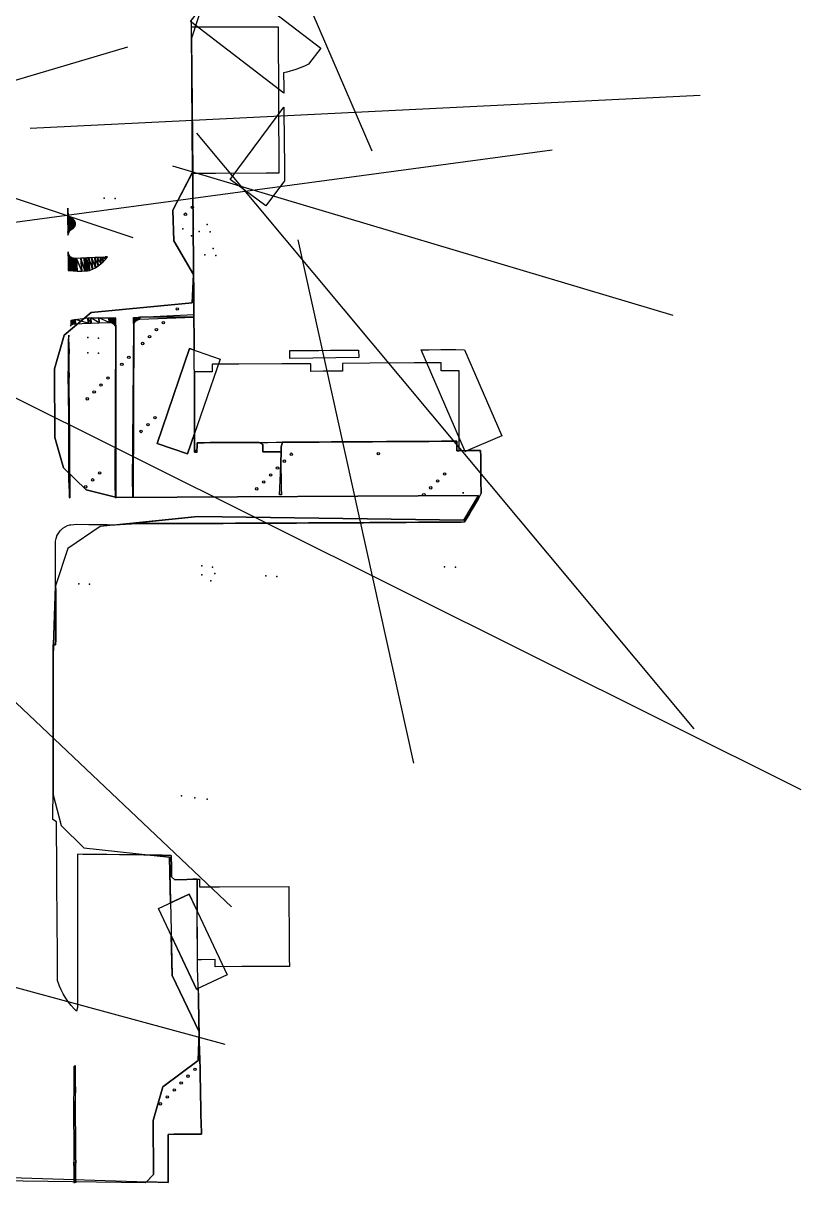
# Model space of a CAD drawing. Header units: metres. Extents: x 4 to 261, y 19 to 641.
# Drawn here: x 129.5 to 256.6, y 18.5 to 208.2 of the extents above; entities that cross this region are included whole.
import ezdxf

# ---------------------------------------------------------------- set-up
doc = ezdxf.new("R2010")
doc.units = ezdxf.units.M
for name, color, linetype in [('BOUNDARY', 7, 'Continuous'), ('BUILDING', 7, 'Continuous'), ('ELECTR_CABLE', 7, 'Continuous'), ('ELECTR_CABLE_COMM', 7, 'Continuous'), ('HEAT', 7, 'Continuous'), ('OVERHEAD_POWER_LINE', 7, 'Continuous'), ('ROAD', 7, 'Continuous'), ('SIDEWALK_PATH', 7, 'Continuous'), ('TREE', 7, 'Continuous'), ('WATER_PIPELINE', 7, 'Continuous')]:
    doc.layers.add(name, color=color, linetype=linetype)

# ---------------------------------------------------------------- blocks, each defined once
blk = doc.blocks.new('СПИРЕЯ_СЕРАЯ')
blk.add_circle((0, 0), 0.2)
blk = doc.blocks.new('МИСКАНТУС_КИТАЙСКИЙ')
blk.add_circle((0, 0), 0.2)
blk = doc.blocks.new('ДЕРЕН_FLAVIRAMEA')
blk.add_circle((0, 0), 0.2)
blk = doc.blocks.new('ДЕРЕН_SIBIRICA')
blk.add_circle((0, 0), 0.2)

msp = doc.modelspace()

# ---------------------------------------------------------------- linework, layer by layer
at = {"layer": 'BOUNDARY'}
msp.add_lwpolyline([(117.2, 19.69), (153.21, 18.57), (153.21, 20.42), (153.21, 21.42), (153.21, 23.42), (153.21, 24.41), (153.21, 26.41), (154.12, 26.49), (156.11, 26.49), (157.11, 26.49), (158.65, 26.47), (158.65, 26.47), (158.63, 26.95), (158.6, 27.95), (158.56, 29.93), (158.54, 30.93), (158.5, 32.94), (158.47, 33.92), (158.42, 35.92), (158.41, 36.92), (158.36, 38.91), (158.33, 39.91), (158.29, 41.91), (158.27, 42.91), (158.23, 44.9), (158.2, 45.9), (158.16, 47.9), (158.14, 48.9), (158.1, 50.88), (158.07, 51.88), (158.02, 53.88), (158.01, 54.87), (158.01, 55), (158.01, 55), (157.99, 56.87), (157.98, 57.87), (157.98, 59.87), (157.96, 60.86), (157.95, 62.86), (157.95, 63.86), (157.93, 65.84), (157.93, 66.85), (157.92, 68.19), (157.92, 68.19), (157.26, 68.17), (156.26, 68.14), (154.27, 68.08), (153.77, 68.56), (153.74, 70.56), (153.72, 71.56), (153.71, 72.09), (153.71, 72.09), (152.24, 72.1), (151.24, 72.12), (149.24, 72.13), (148.24, 72.15), (146.25, 72.18), (145.25, 72.18), (143.25, 72.21), (142.25, 72.22), (140.27, 72.24), (139.27, 72.25), (138.39, 72.27), (138.39, 72.27), (138.39, 71.15), (138.39, 70.14), (138.39, 68.16), (138.39, 67.16), (138.39, 65.16), (138.39, 64.16), (138.39, 62.17), (138.4, 61.17), (138.4, 59.17), (138.4, 58.17), (138.4, 56.18), (138.4, 55.18), (138.4, 53.18), (138.4, 52.18), (138.4, 50.2), (138.4, 49.2), (138.4, 47.2), (138.24, 46.58), (137.86, 46.96), (137.86, 46.96), (137.34, 47.52), (137.34, 47.52), (136.91, 48.08), (136.36, 48.9), (136.04, 49.42), (136.04, 49.42), (135.7, 50.11), (135.7, 50.11), (135.44, 50.67), (135.13, 51.61), (135.12, 53.62), (135.12, 54.6), (135.1, 56.6), (135.09, 57.6), (135.07, 59.6), (135.07, 60.59), (135.06, 62.59), (135.04, 63.59), (135.03, 65.59), (135.03, 66.58), (135.01, 68.58), (135, 69.58), (134.98, 71.58), (134.98, 72.56), (134.97, 74.56), (134.95, 75.57), (134.94, 77.55), (134.37, 77.98), (134.37, 79.98), (134.38, 80.99), (134.38, 82.97), (134.38, 83.97), (134.38, 85.97), (134.38, 86.97), (134.38, 88.96), (134.38, 89.96), (134.38, 91.96), (134.38, 92.96), (134.38, 94.95), (134.38, 95.95), (134.38, 97.95), (134.38, 98.95), (134.38, 100.93), (134.38, 101.93), (134.38, 103.94), (134.38, 104.94), (134.4, 106.53), (134.4, 106.53), (134.79, 106.52), (134.86, 107.43), (134.85, 109.43), (134.85, 110.43), (134.83, 112.42), (134.83, 113.42), (134.82, 115.42), (134.8, 116.42), (134.8, 118.4), (134.79, 119.4), (134.77, 121.41), (134.77, 122.41), (134.77, 123.09), (134.77, 123.09), (134.79, 123.51), (134.79, 123.51), (134.88, 123.91), (134.88, 123.91), (135.01, 124.32), (135.01, 124.32), (135.03, 124.36), (135.56, 125.2), (135.7, 125.33), (135.7, 125.33), (136.01, 125.62), (136.01, 125.62), (136.36, 125.84), (136.36, 125.84), (136.73, 126.02), (136.73, 126.02), (137.12, 126.15), (137.12, 126.15), (137.27, 126.18), (138.25, 126.26), (140.25, 126.23), (141.25, 126.23), (143.24, 126.2), (144.24, 126.18), (144.54, 126.18), (144.54, 126.18), (146.24, 126.29), (147.23, 126.33), (147.29, 126.35), (147.29, 126.35), (149.23, 126.35), (150.23, 126.35), (152.21, 126.35), (153.21, 126.36), (155.21, 126.36), (156.21, 126.36), (158.2, 126.38), (159.2, 126.38), (161.2, 126.39), (162.2, 126.39), (164.19, 126.41), (165.19, 126.41), (167.19, 126.42), (168.19, 126.42), (170.18, 126.44), (171.18, 126.44), (173.18, 126.45), (174.18, 126.45), (176.16, 126.47), (177.16, 126.47), (179.16, 126.48), (180.16, 126.48), (182.15, 126.5), (183.15, 126.51), (185.15, 126.51), (186.15, 126.53), (188.14, 126.53), (189.14, 126.54), (191.14, 126.56), (192.14, 126.56), (194.13, 126.57), (195.13, 126.57), (197.13, 126.59), (198.13, 126.59), (200.11, 126.6), (201.11, 126.6), (201.65, 126.62), (201.65, 126.62), (202.4, 127.87), (202.91, 128.72), (203.92, 130.44), (204.35, 131.32), (204.34, 133.32), (204.32, 134.31), (204.31, 136.31), (204.31, 137.31), (204.29, 138.31), (204.29, 138.31), (203.31, 138.29), (202.31, 138.29), (200.8, 138.28), (200.8, 138.28), (200.38, 138.28), (200.38, 138.28), (200.38, 138.35), (200.38, 139.35), (200.38, 139.83), (200.38, 139.83), (198.87, 139.82), (197.87, 139.82), (195.87, 139.8), (194.87, 139.8), (192.89, 139.79), (191.89, 139.79), (189.89, 139.77), (188.88, 139.77), (186.9, 139.76), (185.9, 139.74), (183.9, 139.74), (182.9, 139.73), (180.91, 139.73), (179.91, 139.71), (177.91, 139.7), (176.91, 139.7), (174.92, 139.68), (173.92, 139.68), (171.92, 139.67), (171.7, 138.89), (171.7, 138.11), (171.7, 138.11), (170.49, 138.1), (169.5, 138.1), (168.68, 138.1), (168.68, 138.1), (168.68, 139.28), (168.06, 139.65), (166.05, 139.64), (165.05, 139.62), (163.07, 139.62), (162.07, 139.61), (160.07, 139.61), (159.07, 139.59), (157.95, 139.59), (157.95, 139.59), (157.95, 138.73), (157.63, 138.02), (157.53, 138.02), (157.53, 138.02), (157.51, 139.91), (157.51, 140.91), (157.51, 142.91), (157.51, 143.91), (157.51, 145.89), (157.5, 146.89), (157.5, 148.89), (157.5, 149.89), (157.5, 151.16), (157.5, 151.16), (157.48, 151.88), (157.48, 152.88), (157.47, 154.88), (157.45, 155.88), (157.44, 157.87), (157.42, 158.87), (157.41, 160.87), (157.41, 161.85), (157.38, 163.86), (157.38, 164.86), (157.36, 166.86), (157.35, 167.84), (157.33, 169.84), (157.32, 170.84), (157.3, 172.84), (157.3, 173.83), (157.29, 175.83), (157.27, 176.83), (157.26, 178.82), (157.24, 179.82), (157.23, 181.82), (157.23, 182.82), (157.2, 184.8), (157.2, 185.81), (157.18, 187.81), (157.17, 188.81), (157.15, 190.79), (157.14, 191.79), (157.13, 193.79), (157.13, 194.79), (157.11, 196.78), (157.1, 197.78), (157.08, 199.78), (157.07, 200.78), (157.05, 202.77), (157.04, 203.77), (157.02, 205.77), (157.02, 206.77), (157.01, 208.61)], dxfattribs=at)
at = {"layer": 'BUILDING'}
for points in [[(156.88, 208.52), (162.68, 216.04), (178.14, 204.12), (176.13, 201.52), (175.48, 201.18), (174.08, 200.62), (172.63, 200.2), (172.08, 200.1), (172.08, 200), (172.08, 199.89), (172.09, 197.95), (172.11, 197), (172.11, 196.89), (172.11, 196.78)], [(170.53, 207.59), (168.04, 207.59), (168.04, 207.59), (160.87, 207.58), (160.87, 207.58), (157.99, 207.56), (157.99, 207.56), (156.95, 207.56), (156.95, 207.56), (157.07, 191), (157.07, 191), (157.13, 183.67), (157.13, 183.67), (158.2, 183.67), (158.2, 183.67), (160.96, 183.68), (160.96, 183.68), (169.22, 183.73), (169.22, 183.73), (171.07, 183.73), (171.07, 183.73), (171.35, 183.73), (171.35, 183.73), (171.24, 207.59), (171.24, 207.59), (170.53, 207.59)], [(172.13, 194.48), (172.13, 193.85), (172.14, 191.96), (172.15, 191.02), (172.15, 190.91), (172.17, 188.97), (172.18, 188.03), (172.18, 187.92), (172.2, 185.92), (172.2, 185.81), (172.2, 184.92), (172.23, 183.04), (172.23, 182.82), (172.23, 182.45), (169.18, 178.33), (163.35, 182.65)], [(161.69, 153.28), (156.38, 137.76), (151.39, 139.46), (156.7, 154.99)], [(184.35, 153.51), (173.1, 153.36), (173.09, 154.68), (173.81, 154.68), (173.92, 154.68), (174.87, 154.68), (176.8, 154.7), (176.91, 154.7), (177.85, 154.7), (179.74, 154.71), (180.69, 154.72), (180.91, 154.73), (182.79, 154.73), (183.67, 154.74), (183.9, 154.74), (184.33, 154.74)], [(194.54, 154.8), (194.76, 154.8), (194.87, 154.8), (195.82, 154.8), (197.76, 154.82), (197.87, 154.82), (198.8, 154.82), (200.23, 154.83), (201.64, 154.77), (207.73, 140.74), (201.77, 138.15)], [(200.79, 148.33), (200.77, 151.37), (200.77, 151.37), (199.8, 151.37), (199.8, 151.37), (199.62, 151.37), (199.62, 151.37), (197.81, 151.36), (197.81, 151.36), (197.81, 152.31), (197.81, 152.31), (197.81, 152.64), (197.81, 152.64), (193.44, 152.63), (193.44, 152.63), (186.17, 152.58), (186.17, 152.58), (181.73, 152.57), (181.73, 152.57), (181.73, 152.25), (181.73, 152.25), (181.73, 151.28), (181.73, 151.28), (178.54, 151.27), (178.54, 151.27), (176.52, 151.25), (176.52, 151.25), (176.51, 152.51), (176.51, 152.51), (172.13, 152.48), (172.13, 152.48), (171.79, 152.48), (171.79, 152.48), (164.74, 152.43), (164.74, 152.43), (160.42, 152.42), (160.42, 152.42), (160.42, 151.84), (160.42, 151.84), (160.42, 151.18), (160.42, 151.18), (158.77, 151.16), (158.77, 151.16), (158.29, 151.16), (158.29, 151.16), (157.5, 151.16), (157.5, 151.16), (157.5, 146.18), (157.5, 146.18), (157.53, 138.02), (157.53, 138.02), (157.95, 138.02), (157.95, 138.02), (157.95, 139.59), (157.95, 139.59), (158.48, 139.59), (158.48, 139.59), (161.11, 139.61), (161.11, 139.61), (168.68, 139.65), (168.68, 139.65), (169.5, 139.65), (169.5, 139.65), (170.88, 139.67), (170.88, 139.67), (171.41, 139.67), (171.41, 139.67), (171.7, 139.67), (171.7, 139.67), (172.07, 139.67), (172.07, 139.67), (200.04, 139.83), (200.04, 139.83), (200.38, 139.83), (200.38, 139.83), (200.38, 138.28), (200.38, 138.28), (200.8, 138.28), (200.8, 138.28), (200.8, 143.07), (200.8, 143.07), (200.79, 148.33)], [(172.44, 53.91), (165.26, 53.88), (160.89, 53.85), (160.87, 54.23), (160.87, 55.03), (158.65, 55.02), (158.01, 55), (157.96, 61.83), (157.93, 65.49), (157.93, 66.68), (157.92, 68.19), (158.33, 68.19), (158.35, 66.93), (161.59, 66.95), (172.93, 67.01), (172.93, 66.85), (172.93, 65.9), (172.95, 63.97), (172.95, 63.86), (172.95, 62.91), (172.96, 61.03), (172.97, 60.1), (172.98, 59.87), (172.98, 57.98), (172.99, 57.09), (172.99, 56.99), (173.01, 55.12), (173.01, 55), (173.01, 54.98), (173.02, 54.17), (173.02, 53.92)], [(156.66, 65.76), (162.87, 52.54), (157.86, 50.18), (151.65, 63.4)]]:
    msp.add_lwpolyline(points, close=True, dxfattribs=at)
at = {"layer": 'ELECTR_CABLE'}
for p, q in [((186.53, 187.3), (132.51, 312.83)), ((35.56, 171.46), (146.61, 204.34)), ((153.89, 184.9), (235.7, 160.47))]:
    msp.add_line(p, q, dxfattribs=at)
at = {"layer": 'ELECTR_CABLE_COMM'}
for p, q in [((216, 187.47), (93.86, 171.02)), ((112.57, 54.7), (162.45, 41.21))]:
    msp.add_line(p, q, dxfattribs=at)
at = {"layer": 'GROUND'}
for points in [[(157.23, 181.82), (157.24, 179.82), (157.26, 178.82), (157.27, 176.83), (157.29, 175.83), (157.3, 173.83), (157.3, 172.84), (157.32, 170.84), (157.33, 169.84), (157.35, 167.84), (157.36, 166.86), (157.38, 164.86), (157.38, 163.86), (157.41, 161.85), (157.41, 160.87), (157.42, 158.87), (157.44, 157.87), (157.45, 155.88), (157.47, 154.88), (157.47, 154.73), (156.7, 154.99), (151.39, 139.46), (156.38, 137.76), (157.51, 141.07), (157.51, 140.91), (157.51, 139.91), (157.53, 138.02), (157.63, 138.02), (157.95, 138.02), (157.95, 138.73), (157.95, 139.59), (158.48, 139.59), (159.07, 139.59), (159.42, 139.6), (161.11, 139.61), (162.07, 139.61), (162.7, 139.62), (163.64, 139.62), (165.05, 139.62), (165.99, 139.64), (168.06, 139.65), (168.68, 139.28), (168.68, 138.1), (169.5, 138.1), (170.49, 138.1), (171.7, 138.11), (171.7, 138.89), (171.92, 139.67), (172.07, 139.67), (174.61, 139.68), (174.92, 139.68), (176.03, 139.69), (177.16, 139.7), (177.91, 139.7), (179.91, 139.71), (180.05, 139.71), (182.24, 139.73), (182.9, 139.73), (183.32, 139.73), (184.78, 139.74), (185.9, 139.74), (186.62, 139.75), (189.87, 139.77), (189.89, 139.77), (189.95, 139.77), (192.41, 139.79), (192.89, 139.79), (194.58, 139.8), (194.95, 139.8), (195.87, 139.8), (197.87, 139.82), (198.87, 139.82), (200.38, 139.83), (200.38, 139.35), (200.38, 138.35), (200.38, 138.28), (200.8, 138.28), (201.71, 138.29), (201.77, 138.15), (202.1, 138.29), (202.31, 138.29), (203.31, 138.29), (204.29, 138.31), (204.31, 137.31), (204.31, 136.31), (204.32, 134.31), (204.34, 133.32), (204.35, 131.32), (203.92, 130.44), (202.91, 128.72), (202.4, 127.87), (201.65, 126.62), (201.11, 126.6), (200.11, 126.6), (198.13, 126.59), (197.13, 126.59), (195.13, 126.57), (194.13, 126.57), (192.14, 126.56), (191.14, 126.56), (189.14, 126.54), (188.14, 126.53), (186.15, 126.53), (185.15, 126.51), (183.15, 126.51), (182.15, 126.5), (180.16, 126.48), (179.16, 126.48), (177.16, 126.47), (176.16, 126.47), (174.18, 126.45), (173.18, 126.45), (171.18, 126.44), (170.18, 126.44), (168.19, 126.42), (167.19, 126.42), (165.19, 126.41), (164.19, 126.41), (162.2, 126.39), (161.2, 126.39), (159.2, 126.38), (158.2, 126.38), (156.21, 126.36), (155.21, 126.36), (153.21, 126.36), (152.21, 126.35), (150.23, 126.35), (149.23, 126.35), (147.29, 126.35), (147.23, 126.33), (146.24, 126.29), (145.95, 126.27), (158.04, 127.51), (201.53, 126.91), (203.95, 130.94), (144.83, 130.62), (139.81, 131.88), (136.09, 135.48), (134.67, 140.46), (134.6, 151.7), (136.23, 157.21), (140.63, 160.91), (157.12, 162.46), (157.35, 167.1), (154.13, 172.62), (153.98, 177.65), (157.12, 183.74), (157.13, 183.67), (157.22, 183.67), (157.23, 182.82)], [(134.83, 113.42), (134.83, 112.42), (134.85, 110.43), (134.85, 109.43), (134.86, 107.43), (134.79, 106.52), (134.46, 106.53), (134.81, 116.12), (134.82, 115.42)], [(134.38, 85.97), (134.38, 83.97), (134.38, 82.97), (134.38, 81.98), (134.38, 82), (134.38, 88.54), (134.38, 86.97)], [(152.24, 72.1), (153.71, 72.09), (153.72, 71.56), (153.74, 70.56), (153.77, 68.56), (154.27, 68.08), (156.26, 68.14), (157.26, 68.17), (157.92, 68.19), (157.93, 66.68), (157.93, 65.84), (157.93, 65.49), (157.95, 63.66), (157.95, 63.02), (156.66, 65.76), (153.59, 64.31), (153.42, 71.78), (150.26, 72.12), (151.24, 72.12)], [(158.14, 48.9), (158.16, 47.9), (158.2, 45.9), (158.23, 44.9), (158.27, 42.91), (158.29, 41.91), (158.33, 39.91), (158.36, 38.91), (158.41, 36.92), (158.42, 35.92), (158.47, 33.92), (158.5, 32.94), (158.54, 30.93), (158.56, 29.93), (158.6, 27.95), (158.63, 26.95), (158.65, 26.47), (157.11, 26.49), (156.11, 26.49), (154.12, 26.49), (153.21, 26.41), (153.21, 24.41), (153.21, 23.42), (153.21, 21.42), (153.21, 20.42), (153.21, 18.57), (149.65, 18.68), (150.79, 19.86), (150.73, 28.71), (152.33, 34.2), (158.11, 38.54), (158.26, 43.24), (153.87, 52.42), (153.72, 59), (157.86, 50.18), (158.11, 50.3)]]:
    msp.add_lwpolyline(points, close=True, dxfattribs=at)
at = {"layer": 'HEAT'}
for p, q in [((130.62, 191.05), (240.17, 196.44)), ((63.96, 158.06), (163.55, 63.68)), ((124.28, 148.89), (256.63, 82.88))]:
    msp.add_line(p, q, dxfattribs=at)
at = {"layer": 'OVERHEAD_POWER_LINE'}
for p, q in [((147.46, 173.08), (96.81, 190.03)), ((174.4, 172.79), (193.32, 87.18))]:
    msp.add_line(p, q, dxfattribs=at)
at = {"layer": 'ROAD'}
msp.add_lwpolyline([(158.99, 211.79), (157.03, 205.76), (157.22, 183.92), (153.98, 177.65), (154.13, 172.62), (157.35, 167.1), (157.12, 162.46), (140.63, 160.91), (136.23, 157.21), (134.6, 151.7), (134.67, 140.46), (136.09, 135.48), (139.81, 131.88), (144.83, 130.62), (203.95, 130.94), (201.53, 126.91), (158.04, 127.51), (142.09, 125.87), (136.81, 122.26), (134.81, 116.2), (134.4, 104.79), (134.38, 82), (135.72, 76.97), (139.41, 73.3), (153.42, 71.78), (153.87, 52.42), (158.26, 43.24), (158.11, 38.54), (152.33, 34.2), (150.73, 28.71), (150.79, 19.86), (149.5, 18.52), (125.47, 18.85)], dxfattribs=at)
msp.add_lwpolyline([(201.43, 131.3), (201.43, 131.51), (201.44, 131.51)], close=True, dxfattribs=at)
at = {"layer": 'SIDEWALK_PATH'}
for points in [[(136.8, 177.97), (136.79, 177.97), (136.79, 177.97), (136.8, 177.59), (136.8, 177.59), (136.8, 177.97)], [(136.79, 177.97), (136.8, 177.59), (136.8, 177.59), (136.79, 177.62), (136.79, 177.62), (136.79, 177.97), (136.8, 177.59), (136.79, 177.62), (136.79, 177.62), (136.8, 177.28), (136.8, 177.28), (136.8, 177.59)], [(136.79, 177.62), (136.97, 174.04), (136.97, 174.04), (136.8, 176.7), (136.8, 176.7), (136.79, 177.62), (136.97, 174.04), (136.8, 176.7), (136.8, 176.7), (136.94, 173.98), (136.94, 173.98), (136.97, 174.04)], [(136.83, 177.09), (136.98, 174.05), (136.98, 174.05), (136.8, 177.28), (136.8, 177.28), (136.83, 177.09), (136.98, 174.05), (136.8, 177.28), (136.8, 177.28), (136.97, 174.04), (136.97, 174.04), (136.98, 174.05)], [(136.8, 176.7), (136.94, 173.98), (136.94, 173.98), (136.8, 175.64), (136.8, 175.64), (136.8, 176.7), (136.94, 173.98), (136.8, 175.64), (136.8, 175.64), (136.89, 173.89), (136.89, 173.89), (136.94, 173.98)], [(136.83, 177.07), (136.98, 174.07), (136.98, 174.07), (136.83, 177.09), (136.83, 177.09), (136.83, 177.07), (136.98, 174.07), (136.83, 177.09), (136.83, 177.09), (136.98, 174.05), (136.98, 174.05), (136.98, 174.07)], [(136.88, 176.91), (137.03, 174.11), (137.03, 174.11), (136.83, 177.07), (136.83, 177.07), (136.88, 176.91), (137.03, 174.11), (136.83, 177.07), (136.83, 177.07), (136.98, 174.07), (136.98, 174.07), (137.03, 174.11)], [(136.97, 176.73), (137.1, 174.22), (137.1, 174.22), (136.88, 176.91), (136.88, 176.91), (136.97, 176.73), (137.1, 174.22), (136.88, 176.91), (136.88, 176.91), (137.03, 174.11), (137.03, 174.11), (137.1, 174.22)], [(136.97, 176.73), (136.97, 176.73), (136.97, 176.73), (137.1, 174.22), (137.1, 174.22), (136.97, 176.73), (136.97, 176.73), (137.1, 174.22), (137.1, 174.22), (136.98, 176.73), (136.98, 176.73), (136.97, 176.73)], [(137.09, 176.58), (137.21, 174.32), (137.21, 174.32), (136.98, 176.73), (136.98, 176.73), (137.09, 176.58), (137.21, 174.32), (136.98, 176.73), (136.98, 176.73), (137.1, 174.22), (137.1, 174.22), (137.21, 174.32)], [(137.13, 176.53), (137.25, 174.35), (137.25, 174.35), (137.09, 176.58), (137.09, 176.58), (137.13, 176.53), (137.25, 174.35), (137.09, 176.58), (137.09, 176.58), (137.21, 174.32), (137.21, 174.32), (137.25, 174.35)], [(137.24, 176.44), (137.34, 174.41), (137.34, 174.41), (137.13, 176.53), (137.13, 176.53), (137.24, 176.44), (137.34, 174.41), (137.13, 176.53), (137.13, 176.53), (137.25, 174.35), (137.25, 174.35), (137.34, 174.41)], [(137.31, 176.4), (137.42, 174.46), (137.42, 174.46), (137.24, 176.44), (137.24, 176.44), (137.31, 176.4), (137.42, 174.46), (137.24, 176.44), (137.24, 176.44), (137.34, 174.41), (137.34, 174.41), (137.42, 174.46)], [(136.89, 173.89), (136.8, 175.64), (136.8, 175.64), (136.82, 174.14), (136.82, 174.14), (136.89, 173.89)], [(137.4, 176.34), (137.49, 174.5), (137.49, 174.5), (137.31, 176.4), (137.31, 176.4), (137.4, 176.34), (137.49, 174.5), (137.31, 176.4), (137.31, 176.4), (137.42, 174.46), (137.42, 174.46), (137.49, 174.5)], [(137.49, 176.29), (137.58, 174.56), (137.58, 174.56), (137.4, 176.34), (137.4, 176.34), (137.49, 176.29), (137.58, 174.56), (137.4, 176.34), (137.4, 176.34), (137.49, 174.5), (137.49, 174.5), (137.58, 174.56)], [(137.58, 176.25), (137.65, 174.62), (137.65, 174.62), (137.49, 176.29), (137.49, 176.29), (137.58, 176.25), (137.65, 174.62), (137.49, 176.29), (137.49, 176.29), (137.58, 174.56), (137.58, 174.56), (137.65, 174.62)], [(137.65, 176.17), (137.73, 174.68), (137.73, 174.68), (137.58, 176.25), (137.58, 176.25), (137.65, 176.17), (137.73, 174.68), (137.58, 176.25), (137.58, 176.25), (137.65, 174.62), (137.65, 174.62), (137.73, 174.68)], [(137.71, 176.11), (137.79, 174.77), (137.79, 174.77), (137.65, 176.17), (137.65, 176.17), (137.71, 176.11), (137.79, 174.77), (137.65, 176.17), (137.65, 176.17), (137.73, 174.68), (137.73, 174.68), (137.79, 174.77)], [(137.79, 176.02), (137.85, 174.85), (137.85, 174.85), (137.71, 176.11), (137.71, 176.11), (137.79, 176.02), (137.85, 174.85), (137.71, 176.11), (137.71, 176.11), (137.79, 174.77), (137.79, 174.77), (137.85, 174.85)], [(137.83, 175.97), (137.89, 174.93), (137.89, 174.93), (137.79, 176.02), (137.79, 176.02), (137.83, 175.97), (137.89, 174.93), (137.79, 176.02), (137.79, 176.02), (137.85, 174.85), (137.85, 174.85), (137.89, 174.93)], [(137.89, 175.86), (137.94, 175.02), (137.94, 175.02), (137.83, 175.97), (137.83, 175.97), (137.89, 175.86), (137.94, 175.02), (137.83, 175.97), (137.83, 175.97), (137.89, 174.93), (137.89, 174.93), (137.94, 175.02)], [(137.92, 175.79), (137.97, 175.13), (137.97, 175.13), (137.89, 175.86), (137.89, 175.86), (137.92, 175.79), (137.97, 175.13), (137.89, 175.86), (137.89, 175.86), (137.94, 175.02), (137.94, 175.02), (137.97, 175.13)], [(137.97, 175.67), (137.98, 175.2), (137.98, 175.2), (137.92, 175.79), (137.92, 175.79), (137.97, 175.67), (137.98, 175.2), (137.92, 175.79), (137.92, 175.79), (137.97, 175.13), (137.97, 175.13), (137.98, 175.2)], [(137.98, 175.59), (138, 175.34), (138, 175.34), (137.97, 175.67), (137.97, 175.67), (137.98, 175.59), (138, 175.34), (137.97, 175.67), (137.97, 175.67), (137.98, 175.2), (137.98, 175.2), (138, 175.34)], [(138, 175.4), (137.98, 175.59), (137.98, 175.59), (138, 175.34), (138, 175.34), (138, 175.4)], [(136.89, 173.89), (136.85, 173.71), (136.85, 173.71), (136.82, 174.14), (136.82, 174.14), (136.89, 173.89), (136.85, 173.71), (136.82, 174.14), (136.82, 174.14), (136.82, 173.52), (136.82, 173.52), (136.85, 173.71)], [(137, 167.78), (136.98, 167.78), (136.98, 167.78), (136.83, 170.81), (136.83, 170.81), (137, 167.78), (136.98, 167.78), (136.83, 170.81), (136.83, 170.81), (136.88, 167.78), (136.88, 167.78), (136.98, 167.78)], [(137, 167.78), (136.85, 170.62), (136.85, 170.62), (136.83, 170.81), (136.83, 170.81), (137, 167.78)], [(136.91, 170.46), (137.04, 167.77), (137.04, 167.77), (136.85, 170.62), (136.85, 170.62), (136.91, 170.46), (137.04, 167.77), (136.85, 170.62), (136.85, 170.62), (137, 167.78), (137, 167.78), (137.04, 167.77)], [(136.95, 170.37), (137.07, 167.77), (137.07, 167.77), (136.91, 170.46), (136.91, 170.46), (136.95, 170.37), (137.07, 167.77), (136.91, 170.46), (136.91, 170.46), (137.04, 167.77), (137.04, 167.77), (137.07, 167.77)], [(137, 170.29), (137.12, 167.77), (137.12, 167.77), (136.95, 170.37), (136.95, 170.37), (137, 170.29), (137.12, 167.77), (136.95, 170.37), (136.95, 170.37), (137.07, 167.77), (137.07, 167.77), (137.12, 167.77)], [(137.1, 170.14), (137.22, 167.75), (137.22, 167.75), (137, 170.29), (137, 170.29), (137.1, 170.14), (137.22, 167.75), (137, 170.29), (137, 170.29), (137.12, 167.77), (137.12, 167.77), (137.22, 167.75)], [(137.24, 170.01), (137.34, 167.74), (137.34, 167.74), (137.1, 170.14), (137.1, 170.14), (137.24, 170.01), (137.34, 167.74), (137.1, 170.14), (137.1, 170.14), (137.22, 167.75), (137.22, 167.75), (137.34, 167.74)], [(137.39, 169.92), (137.49, 167.74), (137.49, 167.74), (137.24, 170.01), (137.24, 170.01), (137.39, 169.92), (137.49, 167.74), (137.24, 170.01), (137.24, 170.01), (137.34, 167.74), (137.34, 167.74), (137.49, 167.74)], [(137.56, 169.84), (137.67, 167.71), (137.67, 167.71), (137.39, 169.92), (137.39, 169.92), (137.56, 169.84), (137.67, 167.71), (137.39, 169.92), (137.39, 169.92), (137.49, 167.74), (137.49, 167.74), (137.67, 167.71)], [(137.7, 169.81), (137.8, 167.71), (137.8, 167.71), (137.56, 169.84), (137.56, 169.84), (137.7, 169.81), (137.8, 167.71), (137.56, 169.84), (137.56, 169.84), (137.67, 167.71), (137.67, 167.71), (137.8, 167.71)], [(137.74, 169.8), (137.85, 167.69), (137.85, 167.69), (137.7, 169.81), (137.7, 169.81), (137.74, 169.8), (137.85, 167.69), (137.7, 169.81), (137.7, 169.81), (137.8, 167.71), (137.8, 167.71), (137.85, 167.69)], [(137.92, 169.78), (138.03, 167.68), (138.03, 167.68), (137.74, 169.8), (137.74, 169.8), (137.92, 169.78), (138.03, 167.68), (137.74, 169.8), (137.74, 169.8), (137.85, 167.69), (137.85, 167.69), (138.03, 167.68)], [(138.22, 169.8), (138.33, 167.66), (138.33, 167.66), (137.92, 169.78), (137.92, 169.78), (138.22, 169.8), (138.33, 167.66), (137.92, 169.78), (137.92, 169.78), (138.03, 167.68), (138.03, 167.68), (138.33, 167.66)], [(138.95, 169.83), (139.07, 167.66), (139.07, 167.66), (138.22, 169.8), (138.22, 169.8), (138.95, 169.83), (139.07, 167.66), (138.22, 169.8), (138.22, 169.8), (138.33, 167.66), (138.33, 167.66), (139.07, 167.66)], [(139.48, 169.84), (139.6, 167.69), (139.6, 167.69), (138.95, 169.83), (138.95, 169.83), (139.48, 169.84), (139.6, 167.69), (138.95, 169.83), (138.95, 169.83), (139.07, 167.66), (139.07, 167.66), (139.6, 167.69)], [(139.7, 169.86), (139.8, 167.71), (139.8, 167.71), (139.48, 169.84), (139.48, 169.84), (139.7, 169.86), (139.8, 167.71), (139.48, 169.84), (139.48, 169.84), (139.6, 167.69), (139.6, 167.69), (139.8, 167.71)], [(139.91, 169.87), (140.01, 167.71), (140.01, 167.71), (139.7, 169.86), (139.7, 169.86), (139.91, 169.87), (140.01, 167.71), (139.7, 169.86), (139.7, 169.86), (139.8, 167.71), (139.8, 167.71), (140.01, 167.71)], [(140.22, 169.87), (140.33, 167.77), (140.33, 167.77), (139.91, 169.87), (139.91, 169.87), (140.22, 169.87), (140.33, 167.77), (139.91, 169.87), (139.91, 169.87), (140.01, 167.71), (140.01, 167.71), (140.33, 167.77)], [(140.72, 169.9), (140.82, 167.98), (140.82, 167.98), (140.22, 169.87), (140.22, 169.87), (140.72, 169.9), (140.82, 167.98), (140.22, 169.87), (140.22, 169.87), (140.33, 167.77), (140.33, 167.77), (140.82, 167.98)], [(141.21, 169.92), (141.3, 168.22), (141.3, 168.22), (140.72, 169.9), (140.72, 169.9), (141.21, 169.92), (141.3, 168.22), (140.72, 169.9), (140.72, 169.9), (140.82, 167.98), (140.82, 167.98), (141.3, 168.22)], [(141.67, 169.93), (141.75, 168.5), (141.75, 168.5), (141.21, 169.92), (141.21, 169.92), (141.67, 169.93), (141.75, 168.5), (141.21, 169.92), (141.21, 169.92), (141.3, 168.22), (141.3, 168.22), (141.75, 168.5)], [(142.12, 169.95), (142.18, 168.83), (142.18, 168.83), (141.67, 169.93), (141.67, 169.93), (142.12, 169.95), (142.18, 168.83), (141.67, 169.93), (141.67, 169.93), (141.75, 168.5), (141.75, 168.5), (142.18, 168.83)], [(142.54, 169.96), (142.58, 169.19), (142.58, 169.19), (142.12, 169.95), (142.12, 169.95), (142.54, 169.96), (142.58, 169.19), (142.12, 169.95), (142.12, 169.95), (142.18, 168.83), (142.18, 168.83), (142.58, 169.19)], [(142.93, 169.98), (142.94, 169.57), (142.94, 169.57), (142.54, 169.96), (142.54, 169.96), (142.93, 169.98), (142.94, 169.57), (142.54, 169.96), (142.54, 169.96), (142.58, 169.19), (142.58, 169.19), (142.94, 169.57)], [(143.27, 169.99), (142.93, 169.98), (142.93, 169.98), (142.94, 169.57), (142.94, 169.57), (143.27, 169.99)], [(137.42, 158.85), (137.37, 159.63), (137.37, 159.63), (137.33, 159.3), (137.33, 159.3), (137.42, 158.85)], [(137.45, 159.64), (137.49, 158.91), (137.49, 158.91), (137.37, 159.63), (137.37, 159.63), (137.45, 159.64), (137.49, 158.91), (137.37, 159.63), (137.37, 159.63), (137.42, 158.85), (137.42, 158.85), (137.49, 158.91)], [(137.61, 159.67), (137.64, 158.99), (137.64, 158.99), (137.45, 159.64), (137.45, 159.64), (137.61, 159.67), (137.64, 158.99), (137.45, 159.64), (137.45, 159.64), (137.49, 158.91), (137.49, 158.91), (137.64, 158.99)], [(137.79, 159.69), (137.82, 159.03), (137.82, 159.03), (137.61, 159.67), (137.61, 159.67), (137.79, 159.69), (137.82, 159.03), (137.61, 159.67), (137.61, 159.67), (137.64, 158.99), (137.64, 158.99), (137.82, 159.03)], [(137.95, 159.72), (137.98, 159.06), (137.98, 159.06), (137.79, 159.69), (137.79, 159.69), (137.95, 159.72), (137.98, 159.06), (137.79, 159.69), (137.79, 159.69), (137.82, 159.03), (137.82, 159.03), (137.98, 159.06)], [(138.01, 159.73), (138.04, 159.06), (138.04, 159.06), (137.95, 159.72), (137.95, 159.72), (138.01, 159.73), (138.04, 159.06), (137.95, 159.72), (137.95, 159.72), (137.98, 159.06), (137.98, 159.06), (138.04, 159.06)], [(140.06, 160.03), (140.1, 159.14), (140.1, 159.14), (138.01, 159.73), (138.01, 159.73), (140.06, 160.03), (140.1, 159.14), (138.01, 159.73), (138.01, 159.73), (138.04, 159.06), (138.04, 159.06), (140.1, 159.14)], [(140.58, 160.03), (140.63, 159.17), (140.63, 159.17), (140.06, 160.03), (140.06, 160.03), (140.58, 160.03), (140.63, 159.17), (140.06, 160.03), (140.06, 160.03), (140.1, 159.14), (140.1, 159.14), (140.63, 159.17)], [(141.88, 160.02), (141.91, 159.21), (141.91, 159.21), (140.58, 160.03), (140.58, 160.03), (141.88, 160.02), (141.91, 159.21), (140.58, 160.03), (140.58, 160.03), (140.63, 159.17), (140.63, 159.17), (141.91, 159.21)], [(143.52, 160), (143.55, 159.27), (143.55, 159.27), (141.88, 160.02), (141.88, 160.02), (143.52, 160), (143.55, 159.27), (141.88, 160.02), (141.88, 160.02), (141.91, 159.21), (141.91, 159.21), (143.55, 159.27)], [(143.7, 160), (143.75, 159.27), (143.75, 159.27), (143.52, 160), (143.52, 160), (143.7, 160), (143.75, 159.27), (143.52, 160), (143.52, 160), (143.55, 159.27), (143.55, 159.27), (143.75, 159.27)], [(143.88, 160), (143.93, 159.23), (143.93, 159.23), (143.7, 160), (143.7, 160), (143.88, 160), (143.93, 159.23), (143.7, 160), (143.7, 160), (143.75, 159.27), (143.75, 159.27), (143.93, 159.23)], [(144.06, 160), (144.09, 159.15), (144.09, 159.15), (143.88, 160), (143.88, 160), (144.06, 160), (144.09, 159.15), (143.88, 160), (143.88, 160), (143.93, 159.23), (143.93, 159.23), (144.09, 159.15)], [(144.21, 160), (144.25, 159.05), (144.25, 159.05), (144.06, 160), (144.06, 160), (144.21, 160), (144.25, 159.05), (144.06, 160), (144.06, 160), (144.09, 159.15), (144.09, 159.15), (144.25, 159.05)], [(144.33, 160), (144.39, 158.91), (144.39, 158.91), (144.21, 160), (144.21, 160), (144.33, 160), (144.39, 158.91), (144.21, 160), (144.21, 160), (144.25, 159.05), (144.25, 159.05), (144.39, 158.91)], [(144.43, 160), (144.49, 158.76), (144.49, 158.76), (144.33, 160), (144.33, 160), (144.43, 160), (144.49, 158.76), (144.33, 160), (144.33, 160), (144.39, 158.91), (144.39, 158.91), (144.49, 158.76)], [(144.51, 160), (144.58, 158.6), (144.58, 158.6), (144.43, 160), (144.43, 160), (144.51, 160), (144.58, 158.6), (144.43, 160), (144.43, 160), (144.49, 158.76), (144.49, 158.76), (144.58, 158.6)], [(144.55, 160), (144.63, 158.41), (144.63, 158.41), (144.51, 160), (144.51, 160), (144.55, 160), (144.63, 158.41), (144.51, 160), (144.51, 160), (144.58, 158.6), (144.58, 158.6), (144.63, 158.41)], [(144.64, 159.99), (144.55, 160), (144.55, 160), (144.64, 158.14), (144.64, 158.14), (144.64, 159.99)], [(147.58, 158.75), (147.54, 159.38), (147.54, 159.38), (147.37, 132.89), (147.37, 132.89), (147.58, 158.75)], [(147.55, 159.91), (147.6, 158.94), (147.6, 158.94), (147.54, 159.38), (147.54, 159.38), (147.55, 159.91), (147.6, 158.94), (147.54, 159.38), (147.54, 159.38), (147.58, 158.75), (147.58, 158.75), (147.6, 158.94)], [(147.61, 160.08), (147.66, 159.14), (147.66, 159.14), (147.55, 160.06), (147.55, 160.06), (147.61, 160.08), (147.66, 159.14), (147.55, 160.06), (147.55, 160.06), (147.6, 158.97), (147.6, 158.97), (147.66, 159.14)], [(147.55, 160.06), (147.6, 158.97), (147.6, 158.97), (147.55, 159.91), (147.55, 159.91), (147.55, 160.06), (147.6, 158.97), (147.55, 159.91), (147.55, 159.91), (147.6, 158.94), (147.6, 158.94), (147.6, 158.97)], [(147.7, 160.08), (147.75, 159.32), (147.75, 159.32), (147.61, 160.08), (147.61, 160.08), (147.7, 160.08), (147.75, 159.32), (147.61, 160.08), (147.61, 160.08), (147.66, 159.14), (147.66, 159.14), (147.75, 159.32)], [(147.84, 160.08), (147.87, 159.47), (147.87, 159.47), (147.7, 160.08), (147.7, 160.08), (147.84, 160.08), (147.87, 159.47), (147.7, 160.08), (147.7, 160.08), (147.75, 159.32), (147.75, 159.32), (147.87, 159.47)], [(148, 160.09), (148.02, 159.6), (148.02, 159.6), (147.84, 160.08), (147.84, 160.08), (148, 160.09), (148.02, 159.6), (147.84, 160.08), (147.84, 160.08), (147.87, 159.47), (147.87, 159.47), (148.02, 159.6)], [(148.18, 160.09), (148.2, 159.69), (148.2, 159.69), (148, 160.09), (148, 160.09), (148.18, 160.09), (148.2, 159.69), (148, 160.09), (148, 160.09), (148.02, 159.6), (148.02, 159.6), (148.2, 159.69)], [(148.38, 160.11), (148.39, 159.76), (148.39, 159.76), (148.18, 160.09), (148.18, 160.09), (148.38, 160.11), (148.39, 159.76), (148.18, 160.09), (148.18, 160.09), (148.2, 159.69), (148.2, 159.69), (148.39, 159.76)], [(148.57, 160.12), (148.58, 159.78), (148.58, 159.78), (148.38, 160.11), (148.38, 160.11), (148.57, 160.12), (148.58, 159.78), (148.38, 160.11), (148.38, 160.11), (148.39, 159.76), (148.39, 159.76), (148.58, 159.78)], [(157.39, 160.56), (157.42, 160.12), (157.42, 160.12), (148.57, 160.12), (148.57, 160.12), (157.39, 160.56), (157.42, 160.12), (148.57, 160.12), (148.57, 160.12), (148.58, 159.78), (148.58, 159.78), (157.42, 160.12)], [(157.41, 160.56), (157.39, 160.56), (157.39, 160.56), (157.42, 160.12), (157.42, 160.12), (157.41, 160.56)], [(137.42, 158.85), (137.34, 158.81), (137.34, 158.81), (137.33, 159.3), (137.33, 159.3), (137.42, 158.85), (137.34, 158.81), (137.33, 159.3), (137.33, 159.3), (137.22, 158.67), (137.22, 158.67), (137.34, 158.81)], [(144.64, 158.14), (144.64, 158.23), (144.64, 158.23), (144.55, 132.11), (144.55, 132.11), (144.64, 158.14)], [(144.64, 158.14), (144.63, 130.62), (144.63, 130.62), (144.55, 132.11), (144.55, 132.11), (144.64, 158.14), (144.63, 130.62), (144.55, 132.11), (144.55, 132.11), (144.55, 130.62), (144.55, 130.62), (144.63, 130.62)], [(147.58, 158.75), (147.48, 130.66), (147.48, 130.66), (147.37, 132.89), (147.37, 132.89), (147.58, 158.75), (147.48, 130.66), (147.37, 132.89), (147.37, 132.89), (147.36, 130.66), (147.36, 130.66), (147.48, 130.66)], [(136.98, 157.2), (136.89, 156.6), (136.89, 156.6), (137, 154.45), (137, 154.45), (136.98, 157.2)], [(136.89, 156.6), (137, 154.45), (137, 154.45), (136.89, 153.03), (136.89, 153.03), (136.89, 156.6), (137, 154.45), (136.89, 153.03), (136.89, 153.03), (137.01, 150.36), (137.01, 150.36), (137, 154.45)], [(136.89, 153.03), (137.01, 150.36), (137.01, 150.36), (136.88, 149.64), (136.88, 149.64), (136.89, 153.03), (137.01, 150.36), (136.88, 149.64), (136.88, 149.64), (137.04, 146.43), (137.04, 146.43), (137.01, 150.36)], [(137.04, 146.43), (136.88, 149.64), (136.88, 149.64), (136.98, 133.59), (136.98, 133.59), (137.04, 146.43)], [(137.04, 146.43), (137.13, 130.6), (137.13, 130.6), (136.98, 133.59), (136.98, 133.59), (137.04, 146.43), (137.13, 130.6), (136.98, 133.59), (136.98, 133.59), (137, 130.63), (137, 130.63), (137.13, 130.6)], [(171.7, 138.11), (171.55, 134.54), (171.55, 134.54), (171.73, 131.07), (171.73, 131.07), (171.7, 138.11), (171.55, 134.54), (171.73, 131.07), (171.73, 131.07), (171.4, 131.07), (171.4, 131.07), (171.55, 134.54)], [(137.86, 37.58), (138.04, 33.79), (138.04, 33.79), (137.8, 27.81), (137.8, 27.81), (137.86, 37.58), (138.04, 33.79), (137.8, 27.81), (137.8, 27.81), (138.1, 21.74), (138.1, 21.74), (138.04, 33.79)], [(138.03, 37.64), (137.86, 37.58), (137.86, 37.58), (138.04, 33.79), (138.04, 33.79), (138.03, 37.64)], [(138.1, 21.74), (137.8, 27.81), (137.8, 27.81), (137.77, 21.9), (137.77, 21.9), (138.1, 21.74)], [(137.94, 18.57), (137.77, 21.9), (137.77, 21.9), (138.13, 18.57), (138.13, 18.57), (137.94, 18.57), (137.77, 21.9), (138.13, 18.57), (138.13, 18.57), (138.1, 21.74), (138.1, 21.74), (137.77, 21.9)], [(137.79, 18.57), (137.94, 18.57), (137.94, 18.57), (137.77, 21.9), (137.77, 21.9), (137.79, 18.57)]]:
    msp.add_lwpolyline(points, close=True, dxfattribs=at)
at = {"layer": 'TREE'}
for p in [(142.76, 179.62), (144.52, 179.55), (155.6, 174.58), (157.35, 174.56), (159.59, 175.26), (157.01, 173.43), (158.25, 174.16), (160.05, 174.08), (160.58, 171.35), (159.18, 170.31), (160.99, 170.23), (140.05, 156.78), (141.82, 156.71), (140.05, 154.31), (141.81, 154.25), (158.72, 117.98), (158.73, 119.44), (160.43, 119.25), (160.81, 118.17), (169.19, 117.8), (170.95, 117.73), (198.4, 119.31), (200.17, 119.25), (138.61, 116.49), (140.37, 116.43), (160.19, 117), (155.38, 81.82), (157.59, 81.49), (159.57, 81.28)]:
    msp.add_point(p, dxfattribs=at)
at = {"layer": 'WATER_PIPELINE'}
msp.add_line((157.83, 190.21), (239.16, 92.77), dxfattribs=at)

# ---------------------------------------------------------------- block references
at = {"layer": 'BUSH'}
for name, p in [('ДЕРЕН_SIBIRICA', (156.03, 176.97)), ('ДЕРЕН_SIBIRICA', (157.16, 178.1)), ('МИСКАНТУС_КИТАЙСКИЙ', (154.69, 161.47)), ('СПИРЕЯ_СЕРАЯ', (152.42, 159.21)), ('СПИРЕЯ_СЕРАЯ', (151.29, 158.08)), ('СПИРЕЯ_СЕРАЯ', (149.03, 155.82)), ('СПИРЕЯ_СЕРАЯ', (150.16, 156.95)), ('СПИРЕЯ_СЕРАЯ', (146.77, 153.56)), ('ДЕРЕН_SIBIRICA', (145.63, 152.42)), ('ДЕРЕН_SIBIRICA', (143.37, 150.16)), ('ДЕРЕН_SIBIRICA', (141.11, 147.9)), ('ДЕРЕН_SIBIRICA', (142.24, 149.03)), ('ДЕРЕН_FLAVIRAMEA', (139.98, 146.77)), ('МИСКАНТУС_КИТАЙСКИЙ', (149.91, 142.56)), ('МИСКАНТУС_КИТАЙСКИЙ', (151.04, 143.69)), ('МИСКАНТУС_КИТАЙСКИЙ', (148.78, 141.43)), ('ДЕРЕН_SIBIRICA', (172.21, 136.57)), ('СПИРЕЯ_СЕРАЯ', (173.34, 137.71)), ('ДЕРЕН_FLAVIRAMEA', (187.56, 137.78)), ('СПИРЕЯ_СЕРАЯ', (141.99, 134.64)), ('ДЕРЕН_SIBIRICA', (171.08, 135.44)), ('СПИРЕЯ_СЕРАЯ', (140.86, 133.51)), ('ДЕРЕН_SIBIRICA', (168.82, 133.18)), ('ДЕРЕН_SIBIRICA', (169.95, 134.31)), ('МИСКАНТУС_КИТАЙСКИЙ', (197.26, 133.34)), ('МИСКАНТУС_КИТАЙСКИЙ', (198.39, 134.47)), ('СПИРЕЯ_СЕРАЯ', (139.73, 132.37)), ('ДЕРЕН_FLAVIRAMEA', (167.69, 132.05)), ('СПИРЕЯ_СЕРАЯ', (195, 131.08)), ('МИСКАНТУС_КИТАЙСКИЙ', (196.13, 132.21)), ('СПИРЕЯ_СЕРАЯ', (156.46, 35.97)), ('МИСКАНТУС_КИТАЙСКИЙ', (157.59, 37.1)), ('СПИРЕЯ_СЕРАЯ', (155.33, 34.84)), ('СПИРЕЯ_СЕРАЯ', (153.06, 32.57)), ('СПИРЕЯ_СЕРАЯ', (154.2, 33.71)), ('СПИРЕЯ_СЕРАЯ', (151.93, 31.44))]:
    msp.add_blockref(name, p, dxfattribs=at)

doc.saveas('drawing.dxf')
